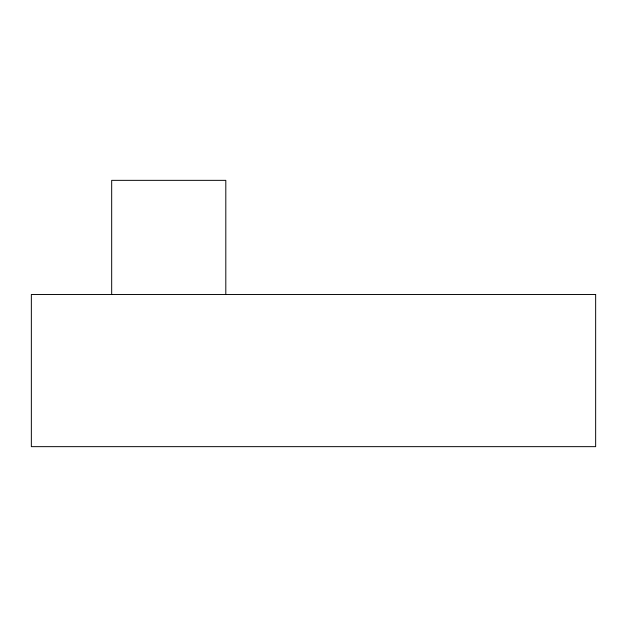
<?xml version="1.0" encoding="UTF-8"?>
<svg xmlns="http://www.w3.org/2000/svg" width="627" height="627" viewBox="0 0 627 627"><rect width="100%" height="100%" fill="white"/><g stroke="black" fill="none" stroke-linecap="round" stroke-linejoin="round"><path stroke-width="0.94" d="M225.806 294.478L225.806 180.349L111.677 180.349L111.677 294.478M595.65 294.478L31.35 294.478L31.35 446.651L595.65 446.651L595.65 294.478"/></g></svg>
